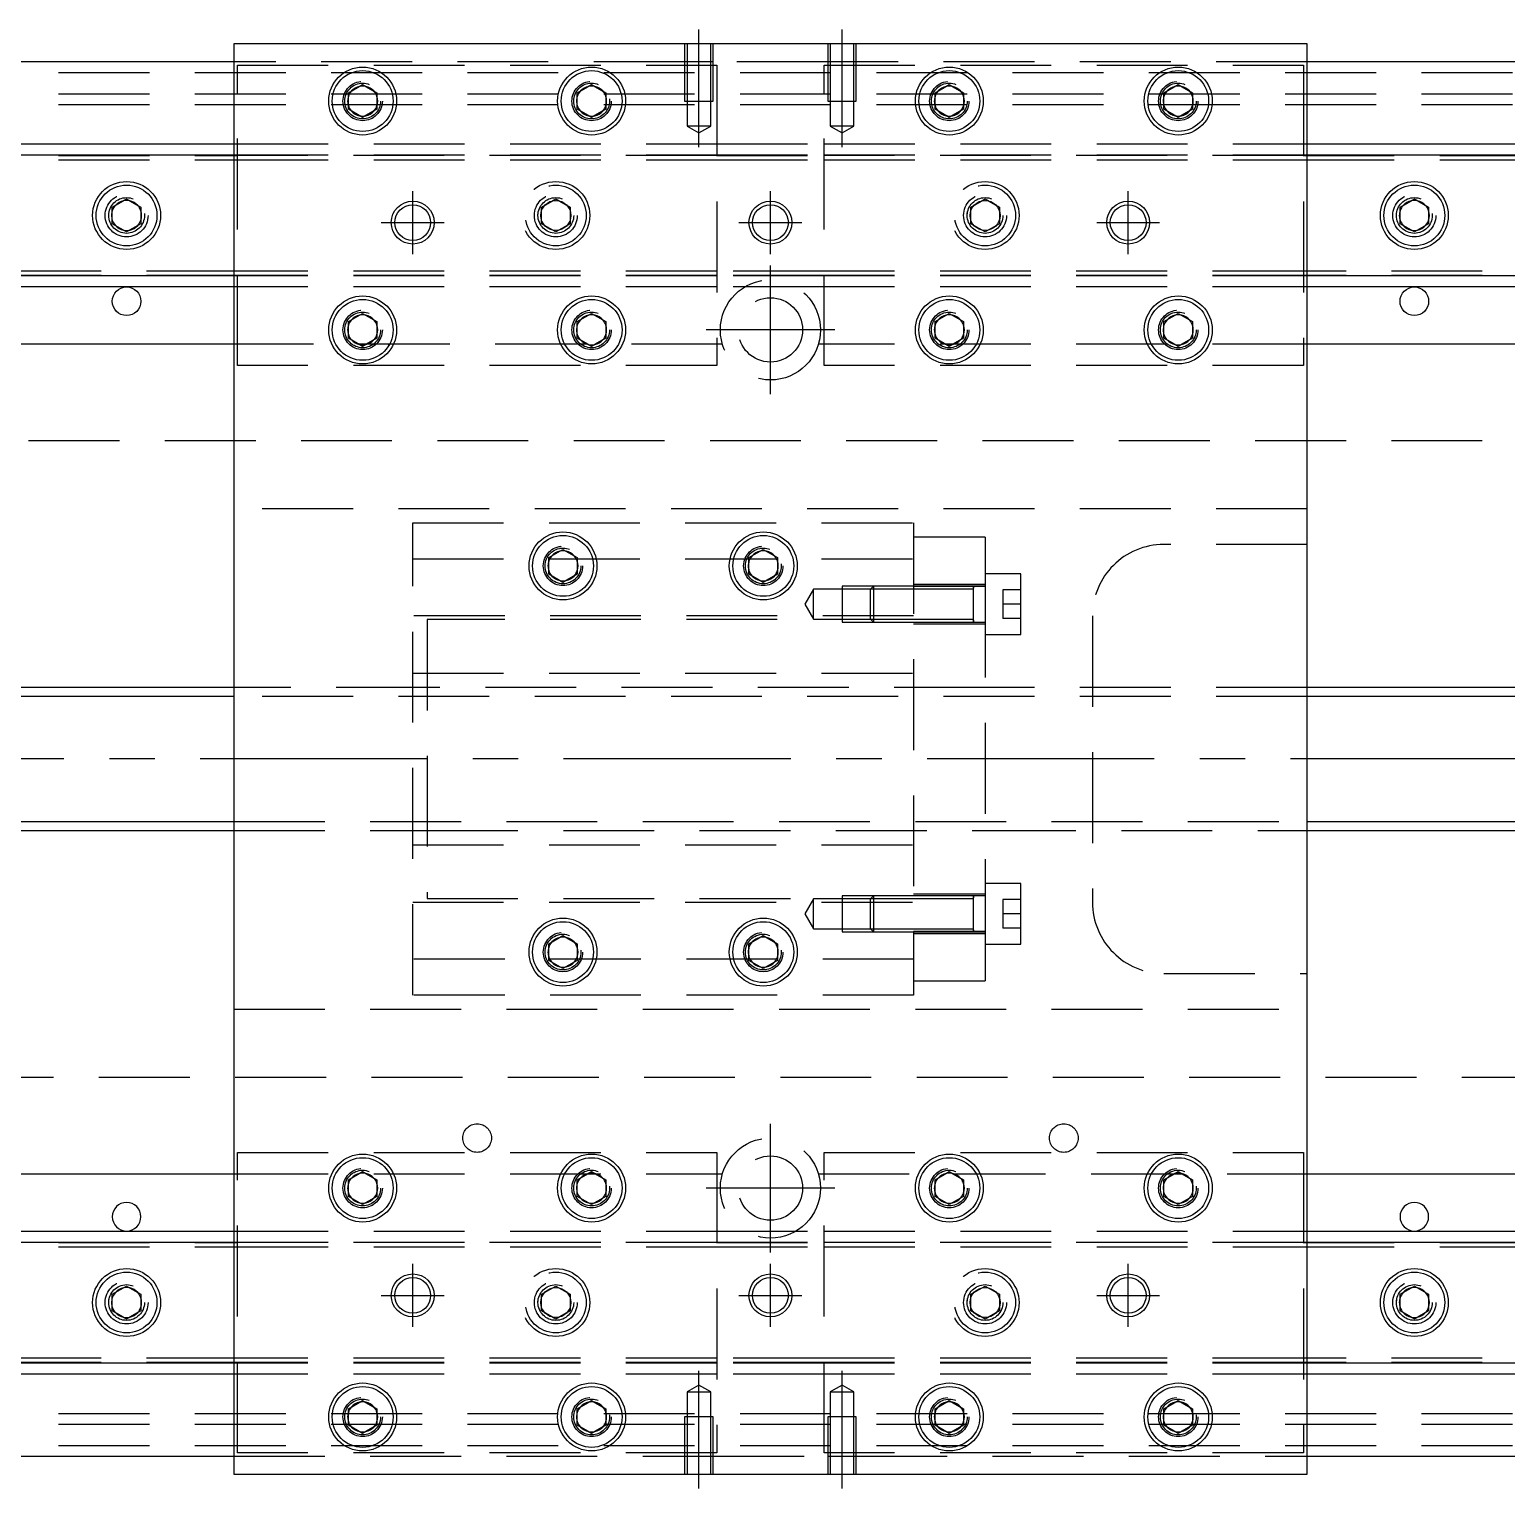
# Model space of a CAD drawing. Extents: x -20 to 801, y -276 to 102.
# Drawn here: x 186.4 to 392.9, y -102 to 102 of the extents above; entities that cross this region are included whole.
import ezdxf

# ---------------------------------------------------------------- set-up
doc = ezdxf.new("R2010")
doc.units = 0
doc.linetypes.add('CENTER', pattern=[50.8, 31.75, -6.35, 6.35, -6.35])
doc.linetypes.add('DASHED', pattern=[19.05, 12.7, -6.35])
doc.layers.get('0').update_dxf_attribs({"linetype": 'CONTINUOUS'})
doc.layers.add('CENTER', color=1, linetype='CENTER')

msp = doc.modelspace()

# ---------------------------------------------------------------- linework, layer by layer
at = {"color": 7, "linetype": 'CONTINUOUS'}
for p, q in [((365, 100), (215, 100)), ((215, 100), (215, -100)), ((365, -100), (365, 100)), ((215, 97.5), (0, 97.5)), ((580, 97.5), (365, 97.5)), ((231, 93.1547), (233, 94.309402)), ((231, 90.8453), (231, 93.1547)), ((233, 94.309402), (235, 93.1547)), ((235, 93.1547), (235, 90.8453)), ((263, 93.1547), (265, 94.309402)), ((263, 90.8453), (263, 93.1547)), ((265, 94.309402), (267, 93.1547)), ((267, 93.1547), (267, 90.8453)), ((313, 93.1547), (315, 94.309402)), ((313, 90.8453), (313, 93.1547)), ((315, 94.309402), (317, 93.1547)), ((317, 93.1547), (317, 90.8453)), ((345, 93.1547), (347, 94.309402)), ((345, 90.8453), (345, 93.1547)), ((347, 94.309402), (349, 93.1547)), ((349, 93.1547), (349, 90.8453)), ((233, 89.690598), (231, 90.8453)), ((235, 90.8453), (233, 89.690598)), ((265, 89.690598), (263, 90.8453)), ((267, 90.8453), (265, 89.690598)), ((315, 89.690598), (313, 90.8453)), ((317, 90.8453), (315, 89.690598)), ((347, 89.690598), (345, 90.8453)), ((349, 90.8453), (347, 89.690598)), ((0, 86), (215, 86)), ((365, 86), (580, 86)), ((0, 84.460392), (215, 84.460392)), ((365, 84.460392), (580, 84.460392)), ((198, 77.1547), (200, 78.309402)), ((198, 74.8453), (198, 77.1547)), ((200, 78.309402), (202, 77.1547)), ((202, 77.1547), (202, 74.8453)), ((378, 77.1547), (380, 78.309402)), ((378, 74.8453), (378, 77.1547)), ((380, 78.309402), (382, 77.1547)), ((382, 77.1547), (382, 74.8453)), ((200, 73.690598), (198, 74.8453)), ((202, 74.8453), (200, 73.690598)), ((380, 73.690598), (378, 74.8453)), ((382, 74.8453), (380, 73.690598)), ((215, 67.539608), (0, 67.539608)), ((580, 67.539608), (365, 67.539608)), ((215, 66), (0, 66)), ((580, 66), (365, 66)), ((231, 61.1547), (233, 62.309402)), ((233, 62.309402), (235, 61.1547)), ((263, 61.1547), (265, 62.309402)), ((265, 62.309402), (267, 61.1547)), ((313, 61.1547), (315, 62.309402)), ((315, 62.309402), (317, 61.1547)), ((345, 61.1547), (347, 62.309402)), ((347, 62.309402), (349, 61.1547)), ((231, 58.8453), (231, 61.1547)), ((235, 61.1547), (235, 58.8453)), ((263, 58.8453), (263, 61.1547)), ((267, 61.1547), (267, 58.8453)), ((313, 58.8453), (313, 61.1547)), ((317, 61.1547), (317, 58.8453)), ((345, 58.8453), (345, 61.1547)), ((349, 61.1547), (349, 58.8453)), ((215, 58), (176.708204, 58)), ((233, 57.690598), (231, 58.8453)), ((235, 58.8453), (233, 57.690598)), ((265, 57.690598), (263, 58.8453)), ((267, 58.8453), (265, 57.690598)), ((315, 57.690598), (313, 58.8453)), ((317, 58.8453), (315, 57.690598)), ((347, 57.690598), (345, 58.8453)), ((349, 58.8453), (347, 57.690598)), ((403.291796, 58), (365, 58)), ((259, 28.1547), (261, 29.309402)), ((261, 29.309402), (263, 28.1547)), ((287, 28.1547), (289, 29.309402)), ((289, 29.309402), (291, 28.1547)), ((259, 25.8453), (259, 28.1547)), ((263, 28.1547), (263, 25.8453)), ((287, 25.8453), (287, 28.1547)), ((291, 28.1547), (291, 25.8453)), ((261, 24.690598), (259, 25.8453)), ((263, 25.8453), (261, 24.690598)), ((289, 24.690598), (287, 25.8453)), ((291, 25.8453), (289, 24.690598)), ((215, 10), (28, 10)), ((523, 10), (365, 10)), ((28, -10), (215, -10)), ((365, -10), (523, -10)), ((318.4, -19.550636), (318.4, -19.15063)), ((259, -25.8453), (261, -24.690598)), ((261, -24.690598), (263, -25.8453)), ((287, -25.8453), (289, -24.690598)), ((289, -24.690598), (291, -25.8453)), ((318.4, -24.15064), (318.4, -23.750636)), ((259, -28.1547), (259, -25.8453)), ((263, -25.8453), (263, -28.1547)), ((287, -28.1547), (287, -25.8453)), ((291, -25.8453), (291, -28.1547)), ((261, -29.309402), (259, -28.1547)), ((263, -28.1547), (261, -29.309402)), ((289, -29.309402), (287, -28.1547)), ((291, -28.1547), (289, -29.309402)), ((231, -58.8453), (233, -57.690598)), ((233, -57.690598), (235, -58.8453)), ((263, -58.8453), (265, -57.690598)), ((265, -57.690598), (267, -58.8453)), ((313, -58.8453), (315, -57.690598)), ((315, -57.690598), (317, -58.8453)), ((345, -58.8453), (347, -57.690598)), ((347, -57.690598), (349, -58.8453)), ((176.708204, -58), (215, -58)), ((231, -61.1547), (231, -58.8453)), ((235, -58.8453), (235, -61.1547)), ((263, -61.1547), (263, -58.8453)), ((267, -58.8453), (267, -61.1547)), ((313, -61.1547), (313, -58.8453)), ((317, -58.8453), (317, -61.1547)), ((345, -61.1547), (345, -58.8453)), ((349, -58.8453), (349, -61.1547)), ((365, -58), (403.291796, -58)), ((233, -62.309402), (231, -61.1547)), ((235, -61.1547), (233, -62.309402)), ((265, -62.309402), (263, -61.1547)), ((267, -61.1547), (265, -62.309402)), ((315, -62.309402), (313, -61.1547)), ((317, -61.1547), (315, -62.309402)), ((347, -62.309402), (345, -61.1547)), ((349, -61.1547), (347, -62.309402)), ((0, -66), (215, -66)), ((365, -66), (580, -66)), ((0, -67.539608), (215, -67.539608)), ((365, -67.539608), (580, -67.539608)), ((198, -74.8453), (200, -73.690598)), ((200, -73.690598), (202, -74.8453)), ((378, -74.8453), (380, -73.690598)), ((380, -73.690598), (382, -74.8453)), ((198, -77.1547), (198, -74.8453)), ((202, -74.8453), (202, -77.1547)), ((378, -77.1547), (378, -74.8453)), ((382, -74.8453), (382, -77.1547)), ((200, -78.309402), (198, -77.1547)), ((202, -77.1547), (200, -78.309402)), ((380, -78.309402), (378, -77.1547)), ((382, -77.1547), (380, -78.309402)), ((215, -84.460392), (0, -84.460392)), ((580, -84.460392), (365, -84.460392)), ((215, -86), (0, -86)), ((580, -86), (365, -86)), ((231, -90.8453), (233, -89.690598)), ((233, -89.690598), (235, -90.8453)), ((263, -90.8453), (265, -89.690598)), ((265, -89.690598), (267, -90.8453)), ((313, -90.8453), (315, -89.690598)), ((315, -89.690598), (317, -90.8453)), ((345, -90.8453), (347, -89.690598)), ((347, -89.690598), (349, -90.8453)), ((231, -93.1547), (231, -90.8453)), ((235, -90.8453), (235, -93.1547)), ((263, -93.1547), (263, -90.8453)), ((267, -90.8453), (267, -93.1547)), ((313, -93.1547), (313, -90.8453)), ((317, -90.8453), (317, -93.1547)), ((345, -93.1547), (345, -90.8453)), ((349, -90.8453), (349, -93.1547)), ((233, -94.309402), (231, -93.1547)), ((235, -93.1547), (233, -94.309402)), ((265, -94.309402), (263, -93.1547)), ((267, -93.1547), (265, -94.309402)), ((315, -94.309402), (313, -93.1547)), ((317, -93.1547), (315, -94.309402)), ((347, -94.309402), (345, -93.1547)), ((349, -93.1547), (347, -94.309402)), ((0, -97.5), (215, -97.5)), ((365, -97.5), (580, -97.5)), ((215, -100), (365, -100))]:
    msp.add_line(p, q, dxfattribs=at)
at = {"color": 3, "linetype": 'DASHED'}
for p, q in [((278.000006, 100), (278.000006, 92)), ((278.35, 100), (278.35, 92)), ((281.65, 92), (281.65, 100)), ((281.999994, 92), (281.999994, 100)), ((298.000006, 100), (298.000006, 92)), ((298.35, 100), (298.35, 92)), ((301.65, 92), (301.65, 100)), ((301.999994, 92), (301.999994, 100)), ((278.000006, 97.5), (215, 97.5)), ((281.999994, 97.5), (278.000006, 97.5)), ((298.000006, 97.5), (281.999994, 97.5)), ((301.999994, 97.5), (298.000006, 97.5)), ((365, 97.5), (301.999994, 97.5)), ((0, 96), (580, 96)), ((215.5, 97), (282.5, 97)), ((215.5, 55), (215.5, 97)), ((282.5, 97), (282.5, 55)), ((297.5, 55), (297.5, 97)), ((297.5, 97), (364.5, 97)), ((364.5, 97), (364.5, 55)), ((0, 93), (580, 93)), ((0, 91.5), (580, 91.5)), ((230.5, 92), (230.512884, 92.253488)), ((267.483582, 92.286038), (267.5, 92)), ((278.000006, 92), (281.999994, 92)), ((278.35, 92), (278.35, 88.5)), ((281.65, 88.5), (281.65, 92)), ((298.000006, 92), (301.999994, 92)), ((298.35, 92), (298.35, 88.5)), ((301.65, 88.5), (301.65, 92)), ((312.5, 92), (312.518502, 92.303588)), ((344.5, 92), (344.512884, 92.253488)), ((281.65, 88.5), (278.35, 88.5)), ((278.35, 88.5), (280, 87.547372)), ((280, 87.547372), (281.65, 88.5)), ((301.65, 88.5), (298.35, 88.5)), ((298.35, 88.5), (300, 87.547372)), ((300, 87.547372), (301.65, 88.5)), ((215, 86), (215.5, 86)), ((215.5, 86), (282.5, 86)), ((282.5, 86), (297.5, 86)), ((297.5, 86), (364.5, 86)), ((364.5, 86), (365, 86)), ((0, 84.403994), (215.5, 84.403994)), ((0, 83.8), (215.5, 83.8)), ((215, 84.460392), (215.5, 84.460392)), ((215.5, 84.460392), (282.5, 84.460392)), ((282.5, 84.403994), (215.5, 84.403994)), ((215.5, 83.8), (282.5, 83.8)), ((282.5, 84.460392), (297.5, 84.460392)), ((282.5, 84.403994), (297.5, 84.403994)), ((282.5, 83.8), (297.5, 83.8)), ((297.5, 84.460392), (364.5, 84.460392)), ((364.5, 84.403994), (297.5, 84.403994)), ((297.5, 83.8), (364.5, 83.8)), ((364.5, 84.460392), (365, 84.460392)), ((364.5, 84.403994), (580, 84.403994)), ((364.5, 83.8), (580, 83.8)), ((257.5, 76), (257.534018, 76.411016)), ((258, 77.1547), (260, 78.309402)), ((258, 74.8453), (258, 77.1547)), ((260, 78.309402), (262, 77.1547)), ((262, 77.1547), (262, 74.8453)), ((317.5, 76), (317.534018, 76.411016)), ((318, 77.1547), (320, 78.309402)), ((318, 74.8453), (318, 77.1547)), ((320, 78.309402), (322, 77.1547)), ((322, 77.1547), (322, 74.8453)), ((202.483582, 76.286038), (202.5, 76)), ((260, 73.690598), (258, 74.8453)), ((262, 74.8453), (260, 73.690598)), ((320, 73.690598), (318, 74.8453)), ((322, 74.8453), (320, 73.690598)), ((382.483582, 76.286038), (382.5, 76)), ((215.5, 68.2), (0, 68.2)), ((282.5, 68.2), (215.5, 68.2)), ((297.5, 68.2), (282.5, 68.2)), ((364.5, 68.2), (297.5, 68.2)), ((580, 68.2), (364.5, 68.2)), ((215.5, 67.596006), (0, 67.596006)), ((215.5, 67.539608), (215, 67.539608)), ((282.5, 67.596006), (215.5, 67.596006)), ((282.5, 67.539608), (215.5, 67.539608)), ((297.5, 67.596006), (282.5, 67.596006)), ((297.5, 67.539608), (282.5, 67.539608)), ((364.5, 67.596006), (297.5, 67.596006)), ((364.5, 67.539608), (297.5, 67.539608)), ((580, 67.596006), (364.5, 67.596006)), ((365, 67.539608), (364.5, 67.539608)), ((215.5, 66), (215, 66)), ((282.5, 66), (215.5, 66)), ((297.5, 66), (282.5, 66)), ((364.5, 66), (297.5, 66)), ((365, 66), (364.5, 66)), ((230.5, 60), (230.512884, 60.253488)), ((262.5, 60), (262.512884, 60.253488)), ((312.5, 60), (312.518502, 60.303588)), ((344.5, 60), (344.512884, 60.253488)), ((215.5, 58), (215, 58)), ((283.291796, 58), (215.5, 58)), ((364.5, 58), (296.708204, 58)), ((365, 58), (364.5, 58)), ((282.5, 55), (215.5, 55)), ((364.5, 55), (297.5, 55)), ((580, 44.5), (5.640312, 44.5)), ((365, 35), (215, 35)), ((240, -33), (240, 33)), ((240, 33), (310, 33)), ((310, 33), (310, -33)), ((320, 31), (310, 31)), ((320, 31), (320, 24.098756)), ((365, 30), (345, 30)), ((240, 28), (310, 28)), ((258.5, 27), (258.518502, 27.303588)), ((291.483582, 27.286038), (291.5, 27)), ((325, 25.900636), (320, 25.900636)), ((325, 17.400636), (325, 25.900636)), ((296, 23.750636), (294.787564, 21.650636)), ((296, 19.550636), (296, 23.750636)), ((300, 23.750636), (296, 23.750636)), ((300, 24.15063), (300, 19.15064)), ((304.39998, 24.15063), (300, 24.15063)), ((303.99998, 23.750636), (300, 23.750636)), ((304.4, 24.150636), (304, 23.750636)), ((304, 19.550636), (304, 23.750636)), ((310, 23.750636), (304, 23.750636)), ((304.4, 24.150636), (304.4, 19.150636)), ((310, 24.150636), (304.4, 24.150636)), ((310, 24.15063), (304.4, 24.15063)), ((320, 24.400636), (310, 24.400636)), ((320, 24.098756), (310, 24.098756)), ((318.405, 24.150636), (310.00002, 24.150636)), ((318.4, 23.750636), (310.00002, 23.750636)), ((320, 24.150636), (318.395, 24.150636)), ((318.4, 23.893236), (318.4, 24.150636)), ((318.4, 24.150636), (318.4, 23.893186)), ((318.4, 19.408084), (318.4, 23.893236)), ((320, 24.098756), (320, -24.098756)), ((322.5, 23.650636), (322.5, 21.650636)), ((325, 23.650636), (322.5, 23.650636)), ((294.787564, 21.650636), (296, 19.550636)), ((322.5, 21.650636), (322.5, 19.650636)), ((325, 21.650636), (322.5, 21.650636)), ((310, 20), (240, 20)), ((242, 19.5), (242, -19.5)), ((310, 19.5), (242, 19.5)), ((296, 19.550636), (300, 19.550636)), ((300, 19.550636), (303.99998, 19.550636)), ((300, 19.15064), (304.39998, 19.15064)), ((304, 19.550636), (304.4, 19.150636)), ((304, 19.550636), (310, 19.550636)), ((304.4, 19.15064), (310, 19.15064)), ((304.4, 19.150636), (310, 19.150636)), ((310, 18.900636), (320, 18.900636)), ((310.00002, 19.550636), (318.4, 19.550636)), ((310.00002, 19.150636), (318.405, 19.150636)), ((318.395, 19.150636), (320, 19.150636)), ((318.4, 19.408102), (318.4, 19.150636)), ((318.4, 19.150636), (318.4, 19.408084)), ((325, 19.650636), (322.5, 19.650636)), ((335, 20), (335, -20)), ((320, 17.400636), (325, 17.400636)), ((240, 12), (310, 12)), ((241.99998, 10), (215, 10)), ((365, 8.75), (215, 8.75)), ((320, 10), (242, 10)), ((365, 10), (320.00002, 10)), ((215, -8.75), (365, -8.75)), ((215, -10), (241.99998, -10)), ((242, -10), (320, -10)), ((320.00002, -10), (365, -10)), ((240, -12), (310, -12)), ((325, -17.400636), (320, -17.400636)), ((325, -25.900636), (325, -17.400636)), ((240, -20), (310, -20)), ((242, -19.5), (310, -19.5)), ((296, -19.550636), (294.787564, -21.650636)), ((296, -23.750636), (296, -19.550636)), ((300, -19.550636), (296, -19.550636)), ((300, -19.15064), (300, -24.15063)), ((304.39998, -19.15064), (300, -19.15064)), ((303.99998, -19.550636), (300, -19.550636)), ((304.4, -19.150636), (304, -19.550636)), ((304, -23.750636), (304, -19.550636)), ((310, -19.550636), (304, -19.550636)), ((304.4, -19.150636), (304.4, -24.150636)), ((310, -19.150636), (304.4, -19.150636)), ((310, -19.15064), (304.4, -19.15064)), ((320, -18.900636), (310, -18.900636)), ((318.405, -19.150636), (310.00002, -19.150636)), ((318.4, -19.550636), (310.00002, -19.550636)), ((320, -19.150636), (318.395, -19.150636)), ((318.4, -19.408034), (318.4, -19.150636)), ((318.4, -19.150636), (318.4, -19.408084)), ((318.4, -23.893186), (318.4, -19.408034)), ((322.5, -19.650636), (322.5, -21.650636)), ((325, -19.650636), (322.5, -19.650636)), ((294.787564, -21.650636), (296, -23.750636)), ((322.5, -21.650636), (322.5, -23.650636)), ((325, -21.650636), (322.5, -21.650636)), ((296, -23.750636), (300, -23.750636)), ((300, -23.750636), (303.99998, -23.750636)), ((300, -24.15063), (304.39998, -24.15063)), ((304, -23.750636), (304.4, -24.150636)), ((304, -23.750636), (310, -23.750636)), ((304.4, -24.15063), (310, -24.15063)), ((304.4, -24.150636), (310, -24.150636)), ((320, -24.098756), (310, -24.098756)), ((320, -24.098756), (310, -24.098756)), ((310, -24.400636), (320, -24.400636)), ((310.00002, -23.750636), (318.4, -23.750636)), ((310.00002, -24.150636), (318.405, -24.150636)), ((318.395, -24.150636), (320, -24.150636)), ((318.4, -23.893168), (318.4, -24.150636)), ((318.4, -24.150636), (318.4, -23.893186)), ((320, -24.098756), (320, -31)), ((325, -23.650636), (322.5, -23.650636)), ((263.483582, -26.713962), (263.5, -27)), ((291.483582, -26.713962), (291.5, -27)), ((320, -25.900636), (325, -25.900636)), ((310, -28), (240, -28)), ((345, -30), (365, -30)), ((310, -33), (240, -33)), ((310, -31), (320, -31)), ((215, -35), (365, -35)), ((5.640312, -44.5), (580, -44.5)), ((215.5, -55), (282.5, -55)), ((215.5, -97), (215.5, -55)), ((282.5, -55), (282.5, -97)), ((297.5, -97), (297.5, -55)), ((297.5, -55), (364.5, -55)), ((364.5, -55), (364.5, -97)), ((215, -58), (215.5, -58)), ((215.5, -58), (283.291796, -58)), ((230.5, -60), (230.512884, -59.746512)), ((267.483582, -59.713962), (267.5, -60)), ((296.708204, -58), (364.5, -58)), ((312.5, -60), (312.518502, -59.696412)), ((342.691578, -58), (343.25, -58)), ((349.483582, -59.713962), (349.5, -60)), ((364.5, -58), (365, -58)), ((215, -66), (215.5, -66)), ((215.5, -66), (282.5, -66)), ((282.5, -66), (297.5, -66)), ((297.5, -66), (364.5, -66)), ((364.5, -66), (365, -66)), ((0, -67.596006), (215.5, -67.596006)), ((215, -67.539608), (215.5, -67.539608)), ((215.5, -67.539608), (282.5, -67.539608)), ((282.5, -67.596006), (215.5, -67.596006)), ((282.5, -67.539608), (297.5, -67.539608)), ((282.5, -67.596006), (297.5, -67.596006)), ((297.5, -67.539608), (364.5, -67.539608)), ((364.5, -67.596006), (297.5, -67.596006)), ((364.5, -67.539608), (365, -67.539608)), ((364.5, -67.596006), (580, -67.596006)), ((0, -68.2), (215.5, -68.2)), ((215.5, -68.2), (282.5, -68.2)), ((282.5, -68.2), (297.5, -68.2)), ((297.5, -68.2), (364.5, -68.2)), ((364.5, -68.2), (580, -68.2)), ((258, -74.8453), (260, -73.690598)), ((260, -73.690598), (262, -74.8453)), ((318, -74.8453), (320, -73.690598)), ((320, -73.690598), (322, -74.8453)), ((197.5, -76), (197.534018, -75.588984)), ((257.5, -76), (257.534018, -75.588984)), ((258, -77.1547), (258, -74.8453)), ((262, -74.8453), (262, -77.1547)), ((317.5, -76), (317.534018, -75.588984)), ((318, -77.1547), (318, -74.8453)), ((322, -74.8453), (322, -77.1547)), ((377.5, -76), (377.534018, -75.588984)), ((260, -78.309402), (258, -77.1547)), ((262, -77.1547), (260, -78.309402)), ((320, -78.309402), (318, -77.1547)), ((322, -77.1547), (320, -78.309402)), ((215.5, -83.8), (0, -83.8)), ((215.5, -84.403994), (0, -84.403994)), ((215.5, -84.460392), (215, -84.460392)), ((282.5, -83.8), (215.5, -83.8)), ((282.5, -84.403994), (215.5, -84.403994)), ((282.5, -84.460392), (215.5, -84.460392)), ((297.5, -83.8), (282.5, -83.8)), ((297.5, -84.403994), (282.5, -84.403994)), ((297.5, -84.460392), (282.5, -84.460392)), ((364.5, -83.8), (297.5, -83.8)), ((364.5, -84.403994), (297.5, -84.403994)), ((364.5, -84.460392), (297.5, -84.460392)), ((580, -83.8), (364.5, -83.8)), ((580, -84.403994), (364.5, -84.403994)), ((365, -84.460392), (364.5, -84.460392)), ((215.5, -86), (215, -86)), ((282.5, -86), (215.5, -86)), ((297.5, -86), (282.5, -86)), ((364.5, -86), (297.5, -86)), ((365, -86), (364.5, -86)), ((280, -87.547372), (278.35, -88.5)), ((278.35, -88.5), (281.65, -88.5)), ((278.35, -88.5), (278.35, -92)), ((281.65, -88.5), (280, -87.547372)), ((281.65, -92), (281.65, -88.5)), ((300, -87.547372), (298.35, -88.5)), ((298.35, -88.5), (301.65, -88.5)), ((298.35, -88.5), (298.35, -92)), ((301.65, -88.5), (300, -87.547372)), ((301.65, -92), (301.65, -88.5)), ((0, -91.5), (580, -91.5)), ((230.5, -92), (230.512884, -91.746512)), ((267.483582, -91.713962), (267.5, -92)), ((281.999994, -92), (278.000006, -92)), ((278.000006, -92), (278.000006, -100)), ((278.35, -92), (278.35, -100)), ((281.65, -100), (281.65, -92)), ((281.999994, -100), (281.999994, -92)), ((301.999994, -92), (298.000006, -92)), ((298.000006, -92), (298.000006, -100)), ((298.35, -92), (298.35, -100)), ((301.65, -100), (301.65, -92)), ((301.999994, -100), (301.999994, -92)), ((312.5, -92), (312.518502, -91.696412)), ((349.483582, -91.713962), (349.5, -92)), ((0, -93), (580, -93)), ((0, -96), (580, -96)), ((282.5, -97), (215.5, -97)), ((364.5, -97), (297.5, -97)), ((215, -97.5), (278.000006, -97.5)), ((278.000006, -97.5), (281.999994, -97.5)), ((281.999994, -97.5), (298.000006, -97.5)), ((298.000006, -97.5), (301.999994, -97.5)), ((301.999994, -97.5), (365, -97.5))]:
    msp.add_line(p, q, dxfattribs=at)
at = {"color": 3, "linetype": 'CONTINUOUS'}
for p, q in [((215, 8.75), (28, 8.75)), ((523, 8.75), (365, 8.75)), ((28, -8.75), (215, -8.75)), ((365, -8.75), (523, -8.75))]:
    msp.add_line(p, q, dxfattribs=at)
at = {"color": 7, "linetype": 'CONTINUOUS'}
for centre, radius in [((233, 92), 4.75), ((233, 92), 4.25), ((265, 92), 4.75), ((265, 92), 4.25), ((315, 92), 4.75), ((315, 92), 4.25), ((347, 92), 4.75), ((347, 92), 4.25), ((200, 76), 4.75), ((380, 76), 4.75), ((200, 76), 4.25), ((380, 76), 4.25), ((240, 75), 2.5), ((260, 76), 2.1), ((290, 75), 3), ((290, 75), 2.5), ((320, 76), 2.1), ((340, 75), 2.5), ((200, 64), 2), ((233, 60), 4.75), ((233, 60), 4.25), ((265, 60), 4.75), ((265, 60), 4.25), ((315, 60), 4.75), ((315, 60), 4.25), ((347, 60), 4.75), ((347, 60), 4.25), ((380, 64), 2), ((261, 27), 4.75), ((261, 27), 4.25), ((289, 27), 4.75), ((289, 27), 4.25), ((261, -27), 4.75), ((289, -27), 4.75), ((261, -27), 4.25), ((289, -27), 4.25), ((233, -60), 4.75), ((265, -60), 4.75), ((315, -60), 4.75), ((347, -60), 4.75), ((233, -60), 4.25), ((265, -60), 4.25), ((315, -60), 4.25), ((347, -60), 4.25), ((200, -76), 4.75), ((200, -76), 4.25), ((290, -75), 3), ((380, -76), 4.75), ((380, -76), 4.25), ((240, -75), 2.5), ((260, -76), 2.1), ((290, -75), 2.5), ((320, -76), 2.1), ((340, -75), 2.5), ((233, -92), 4.75), ((233, -92), 4.25), ((265, -92), 4.75), ((265, -92), 4.25), ((315, -92), 4.75), ((315, -92), 4.25), ((347, -92), 4.75), ((347, -92), 4.25)]:
    msp.add_circle(centre, radius, dxfattribs=at)
at = {"color": 3, "linetype": 'DASHED'}
for centre, radius in [((233, 92), 2.75), ((233, 92), 2.5), ((265, 92), 2.75), ((265, 92), 2.5), ((315, 92), 2.75), ((315, 92), 2.5), ((347, 92), 2.75), ((347, 92), 2.5), ((260, 76), 4.75), ((320, 76), 4.75), ((200, 76), 3), ((200, 76), 2.5), ((260, 76), 4.25), ((260, 76), 3), ((260, 76), 2.5), ((320, 76), 4.25), ((320, 76), 3), ((320, 76), 2.5), ((380, 76), 3), ((380, 76), 2.5), ((290, 60), 7), ((290, 60), 4.5), ((233, 60), 2.75), ((233, 60), 2.5), ((265, 60), 2.75), ((265, 60), 2.5), ((315, 60), 2.75), ((315, 60), 2.5), ((347, 60), 2.75), ((347, 60), 2.5), ((261, 27), 2.75), ((261, 27), 2.5), ((289, 27), 2.75), ((289, 27), 2.5), ((261, -27), 2.75), ((261, -27), 2.5), ((289, -27), 2.75), ((289, -27), 2.5), ((249, -53), 2), ((331, -53), 2), ((290, -60), 7), ((290, -60), 4.5), ((233, -60), 2.75), ((233, -60), 2.5), ((265, -60), 2.75), ((265, -60), 2.5), ((315, -60), 2.75), ((315, -60), 2.5), ((347, -60), 2.75), ((347, -60), 2.5), ((260, -76), 4.75), ((260, -76), 4.25), ((320, -76), 4.75), ((320, -76), 4.25), ((200, -76), 3), ((200, -76), 2.5), ((260, -76), 3), ((260, -76), 2.5), ((320, -76), 3), ((320, -76), 2.5), ((380, -76), 3), ((380, -76), 2.5), ((233, -92), 2.75), ((233, -92), 2.5), ((265, -92), 2.75), ((265, -92), 2.5), ((315, -92), 2.75), ((315, -92), 2.5), ((347, -92), 2.75), ((347, -92), 2.5)]:
    msp.add_circle(centre, radius, dxfattribs=at)
at = {"color": 3, "linetype": 'CONTINUOUS'}
for centre in [(240, 75), (340, 75), (240, -75), (340, -75)]:
    msp.add_circle(centre, 3, dxfattribs=at)
at = {"color": 7, "linetype": 'CONTINUOUS'}
for centre, radius, start, end in [((233, 92), 2.1, 137.75279, 162.24721), ((233, 92), 2.1, 102.24721, 137.75279), ((233, 92), 2.1, 77.75279, 102.24721), ((233, 92), 2.1, 42.24721, 77.75279), ((233, 92), 2.1, 17.75279, 42.24721), ((265, 92), 2.1, 137.75279, 162.24721), ((265, 92), 2.1, 102.24721, 137.75279), ((265, 92), 2.1, 77.75279, 102.24721), ((265, 92), 2.1, 42.24721, 77.75279), ((265, 92), 2.1, 17.75279, 42.24721), ((315, 92), 2.1, 137.75279, 162.24721), ((315, 92), 2.1, 102.24721, 137.75279), ((315, 92), 2.1, 77.75279, 102.24721), ((315, 92), 2.1, 42.24721, 77.75279), ((315, 92), 2.1, 17.75279, 42.24721), ((347, 92), 2.1, 137.75279, 162.24721), ((347, 92), 2.1, 102.24721, 137.75279), ((347, 92), 2.1, 77.75279, 102.24721), ((347, 92), 2.1, 42.24721, 77.75279), ((347, 92), 2.1, 17.75279, 42.24721), ((233, 92), 2.1, 162.24721, 180), ((233, 92), 2.1, 180, 197.75279), ((233, 92), 2.1, 197.75279, 222.24721), ((233, 92), 2.1, 317.75279, 342.24721), ((233, 92), 2.1, 342.24721, 17.75279), ((265, 92), 2.1, 162.24721, 180), ((265, 92), 2.1, 180, 197.75279), ((265, 92), 2.1, 197.75279, 222.24721), ((265, 92), 2.1, 317.75279, 342.24721), ((265, 92), 2.1, 342.24721, 17.75279), ((315, 92), 2.1, 162.24721, 180), ((315, 92), 2.1, 180, 197.75279), ((315, 92), 2.1, 197.75279, 222.24721), ((315, 92), 2.1, 317.75279, 342.24721), ((315, 92), 2.1, 342.24721, 17.75279), ((347, 92), 2.1, 162.24721, 180), ((347, 92), 2.1, 180, 197.75279), ((347, 92), 2.1, 197.75279, 222.24721), ((347, 92), 2.1, 317.75279, 342.24721), ((347, 92), 2.1, 342.24721, 17.75279), ((233, 92), 2.1, 222.24721, 257.75279), ((233, 92), 2.1, 257.75279, 282.24721), ((233, 92), 2.1, 282.24721, 317.75279), ((265, 92), 2.1, 222.24721, 257.75279), ((265, 92), 2.1, 257.75279, 282.24721), ((265, 92), 2.1, 282.24721, 317.75279), ((315, 92), 2.1, 222.24721, 257.75279), ((315, 92), 2.1, 257.75279, 282.24721), ((315, 92), 2.1, 282.24721, 317.75279), ((347, 92), 2.1, 222.24721, 257.75279), ((347, 92), 2.1, 257.75279, 282.24721), ((347, 92), 2.1, 282.24721, 317.75279), ((200, 76), 2.1, 162.24721, 180), ((200, 76), 2.1, 137.75279, 162.24721), ((200, 76), 2.1, 102.24721, 137.75279), ((200, 76), 2.1, 77.75279, 102.24721), ((200, 76), 2.1, 42.24721, 77.75279), ((200, 76), 2.1, 17.75279, 42.24721), ((200, 76), 2.1, 342.24721, 17.75279), ((380, 76), 2.1, 162.24721, 180), ((380, 76), 2.1, 137.75279, 162.24721), ((380, 76), 2.1, 102.24721, 137.75279), ((380, 76), 2.1, 77.75279, 102.24721), ((380, 76), 2.1, 42.24721, 77.75279), ((380, 76), 2.1, 17.75279, 42.24721), ((380, 76), 2.1, 342.24721, 17.75279), ((200, 76), 2.1, 180, 197.75279), ((200, 76), 2.1, 197.75279, 222.24721), ((200, 76), 2.1, 222.24721, 257.75279), ((200, 76), 2.1, 282.24721, 317.75279), ((200, 76), 2.1, 317.75279, 342.24721), ((380, 76), 2.1, 180, 197.75279), ((380, 76), 2.1, 197.75279, 222.24721), ((380, 76), 2.1, 222.24721, 257.75279), ((380, 76), 2.1, 282.24721, 317.75279), ((380, 76), 2.1, 317.75279, 342.24721), ((200, 76), 2.1, 257.75279, 282.24721), ((380, 76), 2.1, 257.75279, 282.24721), ((233, 60), 2.1, 102.24721, 137.75279), ((233, 60), 2.1, 77.75279, 102.24721), ((233, 60), 2.1, 42.24721, 77.75279), ((265, 60), 2.1, 102.24721, 137.75279), ((265, 60), 2.1, 77.75279, 102.24721), ((265, 60), 2.1, 42.24721, 77.75279), ((315, 60), 2.1, 102.24721, 137.75279), ((315, 60), 2.1, 77.75279, 102.24721), ((315, 60), 2.1, 42.24721, 77.75279), ((347, 60), 2.1, 102.24721, 137.75279), ((347, 60), 2.1, 77.75279, 102.24721), ((347, 60), 2.1, 42.24721, 77.75279), ((233, 60), 2.1, 162.24721, 180), ((233, 60), 2.1, 180, 197.75279), ((233, 60), 2.1, 137.75279, 162.24721), ((233, 60), 2.1, 17.75279, 42.24721), ((233, 60), 2.1, 342.24721, 17.75279), ((265, 60), 2.1, 162.24721, 180), ((265, 60), 2.1, 180, 197.75279), ((265, 60), 2.1, 137.75279, 162.24721), ((265, 60), 2.1, 17.75279, 42.24721), ((265, 60), 2.1, 342.24721, 17.75279), ((315, 60), 2.1, 162.24721, 180), ((315, 60), 2.1, 180, 197.75279), ((315, 60), 2.1, 137.75279, 162.24721), ((315, 60), 2.1, 17.75279, 42.24721), ((315, 60), 2.1, 342.24721, 17.75279), ((347, 60), 2.1, 162.24721, 180), ((347, 60), 2.1, 180, 197.75279), ((347, 60), 2.1, 137.75279, 162.24721), ((347, 60), 2.1, 17.75279, 42.24721), ((347, 60), 2.1, 342.24721, 17.75279), ((233, 60), 2.1, 197.75279, 222.24721), ((233, 60), 2.1, 222.24721, 257.75279), ((233, 60), 2.1, 257.75279, 282.24721), ((233, 60), 2.1, 282.24721, 317.75279), ((233, 60), 2.1, 317.75279, 342.24721), ((265, 60), 2.1, 197.75279, 222.24721), ((265, 60), 2.1, 222.24721, 257.75279), ((265, 60), 2.1, 257.75279, 282.24721), ((265, 60), 2.1, 282.24721, 317.75279), ((265, 60), 2.1, 317.75279, 342.24721), ((315, 60), 2.1, 197.75279, 222.24721), ((315, 60), 2.1, 222.24721, 257.75279), ((315, 60), 2.1, 257.75279, 282.24721), ((315, 60), 2.1, 282.24721, 317.75279), ((315, 60), 2.1, 317.75279, 342.24721), ((347, 60), 2.1, 197.75279, 222.24721), ((347, 60), 2.1, 222.24721, 257.75279), ((347, 60), 2.1, 257.75279, 282.24721), ((347, 60), 2.1, 282.24721, 317.75279), ((347, 60), 2.1, 317.75279, 342.24721), ((261, 27), 2.1, 102.24721, 137.75279), ((261, 27), 2.1, 77.75279, 102.24721), ((261, 27), 2.1, 42.24721, 77.75279), ((289, 27), 2.1, 102.24721, 137.75279), ((289, 27), 2.1, 77.75279, 102.24721), ((289, 27), 2.1, 42.24721, 77.75279), ((261, 27), 2.1, 162.24721, 180), ((261, 27), 2.1, 180, 197.75279), ((261, 27), 2.1, 137.75279, 162.24721), ((261, 27), 2.1, 17.75279, 42.24721), ((261, 27), 2.1, 342.24721, 17.75279), ((289, 27), 2.1, 162.24721, 180), ((289, 27), 2.1, 180, 197.75279), ((289, 27), 2.1, 137.75279, 162.24721), ((289, 27), 2.1, 17.75279, 42.24721), ((289, 27), 2.1, 342.24721, 17.75279), ((261, 27), 2.1, 197.75279, 222.24721), ((261, 27), 2.1, 222.24721, 257.75279), ((261, 27), 2.1, 257.75279, 282.24721), ((261, 27), 2.1, 282.24721, 317.75279), ((261, 27), 2.1, 317.75279, 342.24721), ((289, 27), 2.1, 197.75279, 222.24721), ((289, 27), 2.1, 222.24721, 257.75279), ((289, 27), 2.1, 257.75279, 282.24721), ((289, 27), 2.1, 282.24721, 317.75279), ((289, 27), 2.1, 317.75279, 342.24721), ((261, -27), 2.1, 162.24721, 180), ((261, -27), 2.1, 137.75279, 162.24721), ((261, -27), 2.1, 102.24721, 137.75279), ((261, -27), 2.1, 77.75279, 102.24721), ((261, -27), 2.1, 42.24721, 77.75279), ((261, -27), 2.1, 17.75279, 42.24721), ((261, -27), 2.1, 342.24721, 17.75279), ((289, -27), 2.1, 162.24721, 180), ((289, -27), 2.1, 137.75279, 162.24721), ((289, -27), 2.1, 102.24721, 137.75279), ((289, -27), 2.1, 77.75279, 102.24721), ((289, -27), 2.1, 42.24721, 77.75279), ((289, -27), 2.1, 17.75279, 42.24721), ((289, -27), 2.1, 342.24721, 17.75279), ((261, -27), 2.1, 180, 197.75279), ((261, -27), 2.1, 197.75279, 222.24721), ((261, -27), 2.1, 222.24721, 257.75279), ((261, -27), 2.1, 282.24721, 317.75279), ((261, -27), 2.1, 317.75279, 342.24721), ((289, -27), 2.1, 180, 197.75279), ((289, -27), 2.1, 197.75279, 222.24721), ((289, -27), 2.1, 222.24721, 257.75279), ((289, -27), 2.1, 282.24721, 317.75279), ((289, -27), 2.1, 317.75279, 342.24721), ((261, -27), 2.1, 257.75279, 282.24721), ((289, -27), 2.1, 257.75279, 282.24721), ((233, -60), 2.1, 162.24721, 180), ((233, -60), 2.1, 137.75279, 162.24721), ((233, -60), 2.1, 102.24721, 137.75279), ((233, -60), 2.1, 77.75279, 102.24721), ((233, -60), 2.1, 42.24721, 77.75279), ((233, -60), 2.1, 17.75279, 42.24721), ((233, -60), 2.1, 342.24721, 17.75279), ((265, -60), 2.1, 162.24721, 180), ((265, -60), 2.1, 137.75279, 162.24721), ((265, -60), 2.1, 102.24721, 137.75279), ((265, -60), 2.1, 77.75279, 102.24721), ((265, -60), 2.1, 42.24721, 77.75279), ((265, -60), 2.1, 17.75279, 42.24721), ((265, -60), 2.1, 342.24721, 17.75279), ((315, -60), 2.1, 162.24721, 180), ((315, -60), 2.1, 137.75279, 162.24721), ((315, -60), 2.1, 102.24721, 137.75279), ((315, -60), 2.1, 77.75279, 102.24721), ((315, -60), 2.1, 42.24721, 77.75279), ((315, -60), 2.1, 17.75279, 42.24721), ((315, -60), 2.1, 342.24721, 17.75279), ((347, -60), 2.1, 162.24721, 180), ((347, -60), 2.1, 137.75279, 162.24721), ((347, -60), 2.1, 102.24721, 137.75279), ((347, -60), 2.1, 77.75279, 102.24721), ((347, -60), 2.1, 42.24721, 77.75279), ((347, -60), 2.1, 17.75279, 42.24721), ((347, -60), 2.1, 342.24721, 17.75279), ((233, -60), 2.1, 180, 197.75279), ((233, -60), 2.1, 197.75279, 222.24721), ((233, -60), 2.1, 222.24721, 257.75279), ((233, -60), 2.1, 282.24721, 317.75279), ((233, -60), 2.1, 317.75279, 342.24721), ((265, -60), 2.1, 180, 197.75279), ((265, -60), 2.1, 197.75279, 222.24721), ((265, -60), 2.1, 222.24721, 257.75279), ((265, -60), 2.1, 282.24721, 317.75279), ((265, -60), 2.1, 317.75279, 342.24721), ((315, -60), 2.1, 180, 197.75279), ((315, -60), 2.1, 197.75279, 222.24721), ((315, -60), 2.1, 222.24721, 257.75279), ((315, -60), 2.1, 282.24721, 317.75279), ((315, -60), 2.1, 317.75279, 342.24721), ((347, -60), 2.1, 180, 197.75279), ((347, -60), 2.1, 197.75279, 222.24721), ((347, -60), 2.1, 222.24721, 257.75279), ((347, -60), 2.1, 282.24721, 317.75279), ((347, -60), 2.1, 317.75279, 342.24721), ((200, -64), 2, 90, 270), ((200, -64), 2, 270, 90), ((233, -60), 2.1, 257.75279, 282.24721), ((265, -60), 2.1, 257.75279, 282.24721), ((315, -60), 2.1, 257.75279, 282.24721), ((347, -60), 2.1, 257.75279, 282.24721), ((380, -64), 2, 90, 270), ((380, -64), 2, 270, 90), ((200, -76), 2.1, 102.24721, 137.75279), ((200, -76), 2.1, 77.75279, 102.24721), ((200, -76), 2.1, 42.24721, 77.75279), ((380, -76), 2.1, 102.24721, 137.75279), ((380, -76), 2.1, 77.75279, 102.24721), ((380, -76), 2.1, 42.24721, 77.75279), ((200, -76), 2.1, 162.24721, 180), ((200, -76), 2.1, 180, 197.75279), ((200, -76), 2.1, 137.75279, 162.24721), ((200, -76), 2.1, 17.75279, 42.24721), ((200, -76), 2.1, 342.24721, 17.75279), ((380, -76), 2.1, 162.24721, 180), ((380, -76), 2.1, 180, 197.75279), ((380, -76), 2.1, 137.75279, 162.24721), ((380, -76), 2.1, 17.75279, 42.24721), ((380, -76), 2.1, 342.24721, 17.75279), ((200, -76), 2.1, 197.75279, 222.24721), ((200, -76), 2.1, 222.24721, 257.75279), ((200, -76), 2.1, 257.75279, 282.24721), ((200, -76), 2.1, 282.24721, 317.75279), ((200, -76), 2.1, 317.75279, 342.24721), ((380, -76), 2.1, 197.75279, 222.24721), ((380, -76), 2.1, 222.24721, 257.75279), ((380, -76), 2.1, 257.75279, 282.24721), ((380, -76), 2.1, 282.24721, 317.75279), ((380, -76), 2.1, 317.75279, 342.24721), ((233, -92), 2.1, 137.75279, 162.24721), ((233, -92), 2.1, 102.24721, 137.75279), ((233, -92), 2.1, 77.75279, 102.24721), ((233, -92), 2.1, 42.24721, 77.75279), ((233, -92), 2.1, 17.75279, 42.24721), ((265, -92), 2.1, 137.75279, 162.24721), ((265, -92), 2.1, 102.24721, 137.75279), ((265, -92), 2.1, 77.75279, 102.24721), ((265, -92), 2.1, 42.24721, 77.75279), ((265, -92), 2.1, 17.75279, 42.24721), ((315, -92), 2.1, 137.75279, 162.24721), ((315, -92), 2.1, 102.24721, 137.75279), ((315, -92), 2.1, 77.75279, 102.24721), ((315, -92), 2.1, 42.24721, 77.75279), ((315, -92), 2.1, 17.75279, 42.24721), ((347, -92), 2.1, 137.75279, 162.24721), ((347, -92), 2.1, 102.24721, 137.75279), ((347, -92), 2.1, 77.75279, 102.24721), ((347, -92), 2.1, 42.24721, 77.75279), ((347, -92), 2.1, 17.75279, 42.24721), ((233, -92), 2.1, 162.24721, 180), ((233, -92), 2.1, 180, 197.75279), ((233, -92), 2.1, 197.75279, 222.24721), ((233, -92), 2.1, 317.75279, 342.24721), ((233, -92), 2.1, 342.24721, 17.75279), ((265, -92), 2.1, 162.24721, 180), ((265, -92), 2.1, 180, 197.75279), ((265, -92), 2.1, 197.75279, 222.24721), ((265, -92), 2.1, 317.75279, 342.24721), ((265, -92), 2.1, 342.24721, 17.75279), ((315, -92), 2.1, 162.24721, 180), ((315, -92), 2.1, 180, 197.75279), ((315, -92), 2.1, 197.75279, 222.24721), ((315, -92), 2.1, 317.75279, 342.24721), ((315, -92), 2.1, 342.24721, 17.75279), ((347, -92), 2.1, 162.24721, 180), ((347, -92), 2.1, 180, 197.75279), ((347, -92), 2.1, 197.75279, 222.24721), ((347, -92), 2.1, 317.75279, 342.24721), ((347, -92), 2.1, 342.24721, 17.75279), ((233, -92), 2.1, 222.24721, 257.75279), ((233, -92), 2.1, 257.75279, 282.24721), ((233, -92), 2.1, 282.24721, 317.75279), ((265, -92), 2.1, 222.24721, 257.75279), ((265, -92), 2.1, 257.75279, 282.24721), ((265, -92), 2.1, 282.24721, 317.75279), ((315, -92), 2.1, 222.24721, 257.75279), ((315, -92), 2.1, 257.75279, 282.24721), ((315, -92), 2.1, 282.24721, 317.75279), ((347, -92), 2.1, 222.24721, 257.75279), ((347, -92), 2.1, 257.75279, 282.24721), ((347, -92), 2.1, 282.24721, 317.75279)]:
    msp.add_arc(centre, radius, start, end, dxfattribs=at)
at = {"color": 3, "linetype": 'DASHED'}
for centre, radius, start, end in [((230, 60), 7, 341.96968, 343.39845), ((345, 20), 10, 90, 180), ((345, -20), 10, 180, 270)]:
    msp.add_arc(centre, radius, start, end, dxfattribs=at)
at = {"layer": 'CENTER', "color": 1, "linetype": 'CENTER'}
for p, q in [((280, 85.547372), (280, 102)), ((300, 85.547372), (300, 102)), ((240, 70.6), (240, 79.4)), ((290, 70.6), (290, 79.4)), ((340, 70.6), (340, 79.4)), ((235.6, 75), (244.4, 75)), ((285.6, 75), (294.4, 75)), ((335.6, 75), (344.4, 75)), ((290, 51), (290, 69)), ((299, 60), (281, 60)), ((648.445, 0), (-20, 0)), ((290, -69), (290, -51)), ((299, -60), (281, -60)), ((240, -79.4), (240, -70.6)), ((290, -79.4), (290, -70.6)), ((340, -79.4), (340, -70.6)), ((235.6, -75), (244.4, -75)), ((285.6, -75), (294.4, -75)), ((335.6, -75), (344.4, -75)), ((280, -102), (280, -85.547372)), ((300, -102), (300, -85.547372))]:
    msp.add_line(p, q, dxfattribs=at)

doc.saveas('drawing.dxf')
